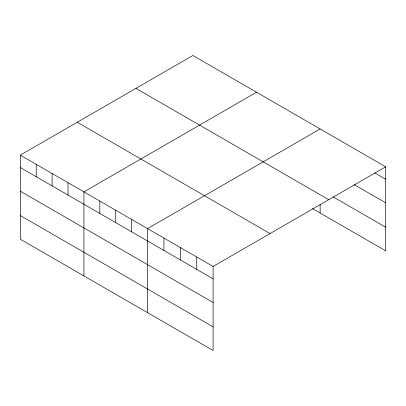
<?xml version="1.0" encoding="UTF-8"?>
<svg xmlns="http://www.w3.org/2000/svg" width="406" height="406" viewBox="0 0 406 406"><rect width="100%" height="100%" fill="white"/><g stroke="black" fill="none" stroke-linecap="round" stroke-linejoin="round"><path stroke-width="0.61" d="M20.3 155.138L213.104 266.453L213.104 350.51L20.3 239.19L20.3 155.138L192.896 55.49L385.7 166.81L385.7 250.862L312.468 208.582M256.521 92.228L83.925 191.871L83.925 275.928M320.146 128.961L147.551 228.608L147.551 312.661M213.104 266.453L385.7 166.81M374.774 172.895L385.7 179.203M354.017 184.557L385.7 202.848M333.255 196.935L385.7 227.213M135.939 88.376L328.743 199.691M77.257 122.257L270.061 233.572M20.3 167.531L213.104 278.846M20.3 191.18L213.104 302.495M20.3 215.545L213.104 326.86M320.146 204.304L320.146 213.013M196.717 256.993L196.717 269.386M180.33 247.528L180.33 259.921M163.943 238.068L163.943 250.461M131.645 219.423L131.645 231.816M115.74 210.242L115.74 222.635M99.83 201.056L99.83 213.449M68.02 182.69L68.02 195.083M52.115 173.504L52.115 185.897M36.205 164.323L36.205 176.717"/></g></svg>
